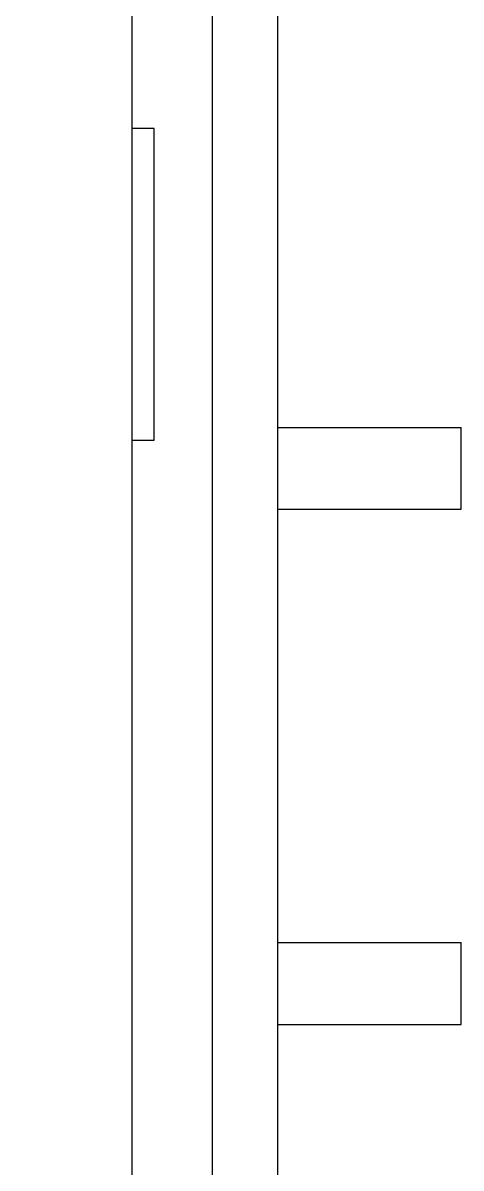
# Model space of a CAD drawing. Header units: millimetres. Extents: x 10903 to 284569, y 2319 to 62017.
# Drawn here: x 238790 to 239386, y 12022 to 13578 of the extents above; entities that cross this region are included whole.
import ezdxf

# ---------------------------------------------------------------- set-up
doc = ezdxf.new("R2010")
doc.units = ezdxf.units.MM
doc.layers.add('cps', color=7, linetype='Continuous')
doc.layers.add('CPST', color=6, linetype='Continuous')

msp = doc.modelspace()

# ---------------------------------------------------------------- linework, layer by layer
at = {"layer": 'cps'}
for p, q in [((239135.8, 15080), (239135.8, 10366.6)), ((239047.3, 14991.5), (239047.3, 10455.1)), ((239135.8, 13028), (239385.8, 13028)), ((239385.8, 12916.9), (239385.8, 13028)), ((239135.8, 12916.9), (239385.8, 12916.9)), ((239135.8, 12328), (239385.8, 12328)), ((239385.8, 12216.9), (239385.8, 12328)), ((239135.8, 12216.9), (239385.8, 12216.9))]:
    msp.add_line(p, q, dxfattribs=at)
at = {"layer": 'CPST', "color": 2}
for points in [[(237679.6, 14857.5), (238937.7, 14857.5), (238937.7, 10585), (237679.6, 10585)], [(238937.7, 13010.7), (238968.4, 13010.7), (238968.4, 13434), (238937.7, 13434)]]:
    msp.add_lwpolyline(points, close=True, dxfattribs=at)

doc.saveas('drawing.dxf')
